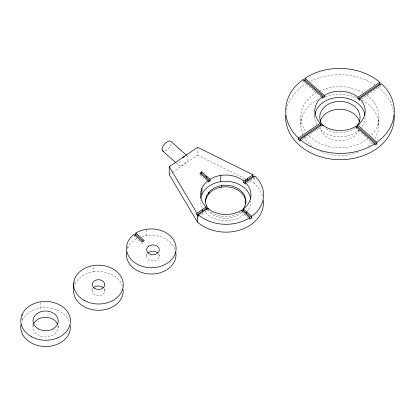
<?xml version="1.0" encoding="UTF-8"?>
<svg xmlns="http://www.w3.org/2000/svg" width="415" height="415" viewBox="0 0 415 415"><rect width="100%" height="100%" fill="white"/><g stroke="black" fill="none" stroke-linecap="round" stroke-linejoin="round"><path stroke-width="0.31" stroke-dasharray="2.08 1.56" d="M22.062 317.703L22.016 320.842A24.812 19.422 0.8 0 1 46.428 307.728A24.812 19.422 0.8 0 1 69.58 322.424M32.977 326.449L33.008 323.944M40.623 308.07L40.701 302.426M58.11 327.798L58.152 324.665M74.892 281.443L74.85 284.576A24.812 19.422 0.8 0 1 93.453 271.804L93.531 266.165M92.089 290.526L92.135 287.388M104.658 291.2L104.699 288.062M127.68 248.315L127.732 244.554M146.282 235.544L146.371 229.272M146.588 255.749L146.63 252.611M159.153 256.423L159.199 253.285M172.318 172.401L197.473 155.132L197.582 147.294M207.801 208.413L207.78 209.98L200.404 215.043M262.436 195.958A37.775 29.564 0.8 0 0 253.985 183.16L254.073 176.889M300.771 124.573L300.88 116.734M314.731 116.931L314.746 115.676M378.833 125.491L378.947 117.653M134.844 235.264L133.946 235.933L142.267 243.408L144.213 242.075M169.17 174.559L171.794 172.759M301.741 140.052L321.973 126.165M361.257 99.201L381.432 85.35M247.324 182.839L254.862 177.662M355.831 127.893L373.495 143.839M136.462 238.905L133.215 241.131A24.807 19.412 0.8 0 0 127.218 249.514M197.473 155.132L245.338 178.87M249.374 180.873L253.985 183.16M303.567 81.542L320.935 97.011M199.838 174.705L206.281 180.437M241.468 211.785L247.988 217.595M176.406 163.147L179.264 165.694M186.75 155.869A6.298 2.91 -48.3 0 1 186.771 161.264A6.298 2.91 -48.3 0 1 180.198 166.01A6.298 2.91 -48.3 0 1 179.799 160.89M171.245 143.958A6.298 2.91 -48.3 0 1 164.293 151.086M250.883 200.653A25.185 19.707 0.8 0 1 247.096 211.541M244.134 214.555A25.185 19.707 0.8 0 1 204.559 211.603M202.1 207.759A25.185 19.707 0.8 0 1 200.538 200.253M58.017 325.863A12.59 9.856 0.8 0 1 45.017 336.97A12.59 9.856 0.8 0 1 33.252 324.919M104.009 288.695A6.298 4.928 0.8 0 1 98.262 295.786A6.298 4.928 0.8 0 1 92.841 288.477M158.509 253.918A6.298 4.928 0.8 0 1 152.756 261.009A6.298 4.928 0.8 0 1 147.341 253.7M142.132 236.483A24.807 19.412 0.8 0 1 175.415 250.504M93.453 271.804A24.807 19.412 0.8 0 1 122.394 286.158M241.686 212.252A20.148 15.765 0.8 0 1 207.567 209.388M240.446 211.847A20.148 15.765 0.8 0 1 210.877 211.614M366.829 95.211A39.036 30.549 0.8 0 1 370.289 136.545M368.183 138.413A39.036 30.549 0.8 0 1 308.371 135.02M305.341 131.187A39.036 30.549 0.8 0 1 316.406 92.68M319.031 91.269A39.036 30.549 0.8 0 1 362.907 92.633M362.279 100.176A39.036 30.549 0.8 0 1 374.781 138.776M372.079 142.387A39.036 30.549 0.8 0 1 367.176 146.957M357.922 152.186A39.036 30.549 0.8 0 1 318.383 150.453M311.981 146.303A39.036 30.549 0.8 0 1 303.915 136.851M302.82 134.605A39.036 30.549 0.8 0 1 317.854 99.652M325.163 96.633A39.036 30.549 0.8 0 1 358.482 98.308M358.934 130.082A20.148 15.765 0.8 0 1 338.65 140.768A20.148 15.765 0.8 0 1 320.079 128.126M359.836 123.468A20.148 15.765 0.8 0 1 359.919 126.041M365.096 117.455A25.185 19.707 0.8 0 1 360.76 128.359M359.276 129.9A25.185 19.707 0.8 0 1 318.886 127.924M316.588 124.49A25.185 19.707 0.8 0 1 314.798 115.64M286.371 109.861A54.298 42.491 0.8 0 1 306.659 83.42M310.467 81.335A54.298 42.491 0.8 0 1 375.518 85.308M377.966 87.088A54.298 42.491 0.8 0 1 393.762 112.06M355.167 127.576A20.148 15.765 0.8 0 1 324.878 127.602"/><path stroke-width="0.62" d="M22.088 315.825L22.104 314.57M73.668 283.839L73.58 290.106A24.807 19.412 0.8 0 0 99.097 310.27A24.807 19.412 0.8 0 0 123.079 289.245M143.279 241.25L135.809 234.657L135.829 233.085L136.551 232.639A24.807 19.412 0.8 0 1 169.797 235.502A24.807 19.412 0.8 0 1 169.439 261.658L165.844 264.127A24.807 19.412 0.8 0 1 132.629 261.014A24.807 19.412 0.8 0 1 133.303 234.864L133.967 234.366L142.293 241.841L144.233 240.508L135.829 233.085M169.284 166.721L196.938 213.243L196.912 214.809L197.473 215.743L198.349 216.454L198.37 214.887L207.801 208.413L208.994 209.342A25.185 19.707 0.8 0 0 240.565 210.789L241.489 210.218L249.825 217.647L249.804 219.213L251.692 217.917L251.713 216.35L253.466 215.022A37.775 29.564 0.8 0 0 256.413 177.599L254.883 176.095L245.452 182.569L245.431 184.136L243.766 182.652L252.963 176.339L252.984 174.772L197.582 147.294L169.284 166.721L169.17 174.559L197.384 222.015A37.775 29.564 0.8 0 0 240.389 229.9A37.775 29.564 0.8 0 0 263.349 200.549M197.384 222.015L197.473 215.743M210.073 180.841L201.726 173.408L201.747 171.841L199.864 173.133L208.211 180.572L208.19 182.138L210.073 180.841L210.094 179.275L201.747 171.841M201.825 194.64L201.913 188.369M202.338 211.085L202.359 209.518M206.862 209.202L206.11 208.496L206.136 206.929L205.695 206.514A25.185 19.707 0.8 0 1 207.531 181.075L208.211 180.572M206.737 177.869L206.758 176.302M205.55 201.975A20.148 15.765 0.8 0 1 206.577 197.483L206.603 195.916L208.911 192.223A20.148 15.765 0.8 0 1 220.002 185.863L221.714 185.541A20.148 15.765 0.8 0 1 242.791 192.752A20.148 15.765 0.8 0 1 241.706 210.685M206.577 197.483L208.89 193.795L208.911 192.223M220.713 181.671L220.801 175.405M245.779 203.822A20.148 15.765 0.8 0 0 221.688 187.108L221.714 185.541M251.692 217.917L243.351 210.488L243.377 208.921L244.222 208.283A25.185 19.707 0.8 0 0 246.474 183.617L245.452 182.569M243.766 182.652L243.787 181.085L243.32 180.691A25.185 19.707 0.8 0 0 210.825 178.818L210.094 179.275M245.654 181.355L245.675 179.788M246.692 213.466L246.712 211.899M247.542 180.058L247.563 178.492M376.887 142.298L380.55 139.404A54.298 42.491 0.8 0 0 383.325 85.547L381.452 83.783L359.686 98.729L361.029 100.191A25.185 19.707 0.8 0 1 357.694 125.045L376.887 142.298L376.867 143.865L374.942 145.126L374.963 143.559L355.717 126.414L353.855 127.457A25.185 19.707 0.8 0 1 322.082 124.671L300.164 139.58L300.144 141.152L298.525 139.627L298.546 138.06L296.678 136.302A54.313 42.506 0.8 0 1 303.106 79.524M303.106 79.545L322.403 96.737L322.382 98.303L324.271 97.006L305.02 79.856L305.041 78.29L307.276 76.837A54.298 42.491 0.8 0 1 376.109 79.384L379.834 82.269L379.808 83.835L380.659 84.624M321.189 125.475L320.307 124.676L320.328 123.11L318.974 121.652A25.185 19.707 0.8 0 1 322.31 96.799L322.403 96.737M324.271 97.006L324.291 95.44L305.041 78.29M376.867 143.865L357.574 126.679L357.595 125.112M359.686 98.729L359.665 100.295L357.984 98.817L357.922 97.172A25.185 19.707 0.8 0 0 326.143 94.392L324.291 95.44M242.448 211.173L243.351 210.488M356.267 127.587L357.574 126.679M298.546 138.06L320.328 123.11M358.005 97.25L379.834 82.269M298.525 139.627L320.307 124.676M357.984 98.817L379.808 83.835M196.938 213.243L206.136 206.929M243.787 181.085L252.984 174.772M196.912 214.809L206.11 208.496M303.63 80.759L305.02 79.856M374.963 143.559L372.727 145.006A54.313 42.506 0.8 0 1 300.164 139.58M200.746 174.02L201.726 173.408M134.844 235.264L135.809 234.657M249.825 217.647L247.916 218.829A37.775 29.564 0.8 0 1 200.082 216.267L198.37 214.887M219.981 187.435L221.688 187.108M252.963 176.339L254.073 176.889M186.537 155.314L170.814 141.308A6.298 2.91 -48.3 0 0 163.873 144.934A6.298 2.91 -48.3 0 0 163.328 151.133M243.377 208.921L251.713 216.35M162.587 150.832L175.929 162.722M182.211 157.98A6.298 2.91 -48.3 0 1 184.649 156.305M200.73 198.349A25.185 19.707 0.8 0 1 225.786 181.308A25.185 19.707 0.8 0 1 250.702 198.744M33.605 323.928A12.59 9.856 0.8 0 1 45.66 317.273A12.59 9.856 0.8 0 1 57.555 324.229M93.448 287.766A6.298 4.928 0.8 0 1 103.091 287.626M147.948 252.989A6.298 4.928 0.8 0 1 157.586 252.844M175.82 252.362A24.807 19.412 0.8 0 1 151.122 274.014A24.807 19.412 0.8 0 1 126.606 251.972M70.244 325.51A24.807 19.412 0.8 0 1 45.064 346.53A24.807 19.412 0.8 0 1 20.942 324.499M208.885 193.789A20.148 15.765 0.8 0 1 219.981 187.435M208.527 209.165A20.148 15.765 0.8 0 1 206.603 195.916M320.147 121.471A20.148 15.765 0.8 0 1 339.968 109.264A20.148 15.765 0.8 0 1 359.53 121.937M323.254 125.968A20.148 15.765 0.8 0 1 326.838 105.125A20.148 15.765 0.8 0 1 353.725 105.789A20.148 15.765 0.8 0 1 355.997 126.777M314.938 114.519A25.185 19.707 0.8 0 1 340.383 97.489A25.185 19.707 0.8 0 1 364.987 115.526M394.115 115.028A54.298 42.491 0.8 0 1 340.388 159.687A54.298 42.491 0.8 0 1 285.665 115.188M148.788 246.1L147.709 247.065A6.298 4.928 0.8 0 0 148.243 253.051A6.298 4.928 0.8 0 0 155.765 254.239L158.208 252.564A6.298 4.928 0.8 0 0 157.674 246.577A6.298 4.928 0.8 0 0 150.152 245.39L148.788 246.1M38.673 329.033A12.59 9.856 0.8 0 0 58.199 321.526A12.59 9.856 0.8 0 0 40.016 312.002A12.59 9.856 0.8 0 0 38.673 329.033M94.983 288.679A6.298 4.928 0.8 0 0 104.746 284.929A6.298 4.928 0.8 0 0 95.652 280.167A6.298 4.928 0.8 0 0 94.983 288.679M84.556 300.595A24.807 19.412 0.8 0 0 123.203 286.111A24.807 19.412 0.8 0 0 87.622 267.068A24.807 19.412 0.8 0 0 84.556 300.595M31.727 336.856A24.807 19.412 0.8 0 0 70.374 322.372A24.807 19.412 0.8 0 0 34.793 303.334A24.807 19.412 0.8 0 0 31.727 336.856"/></g></svg>
